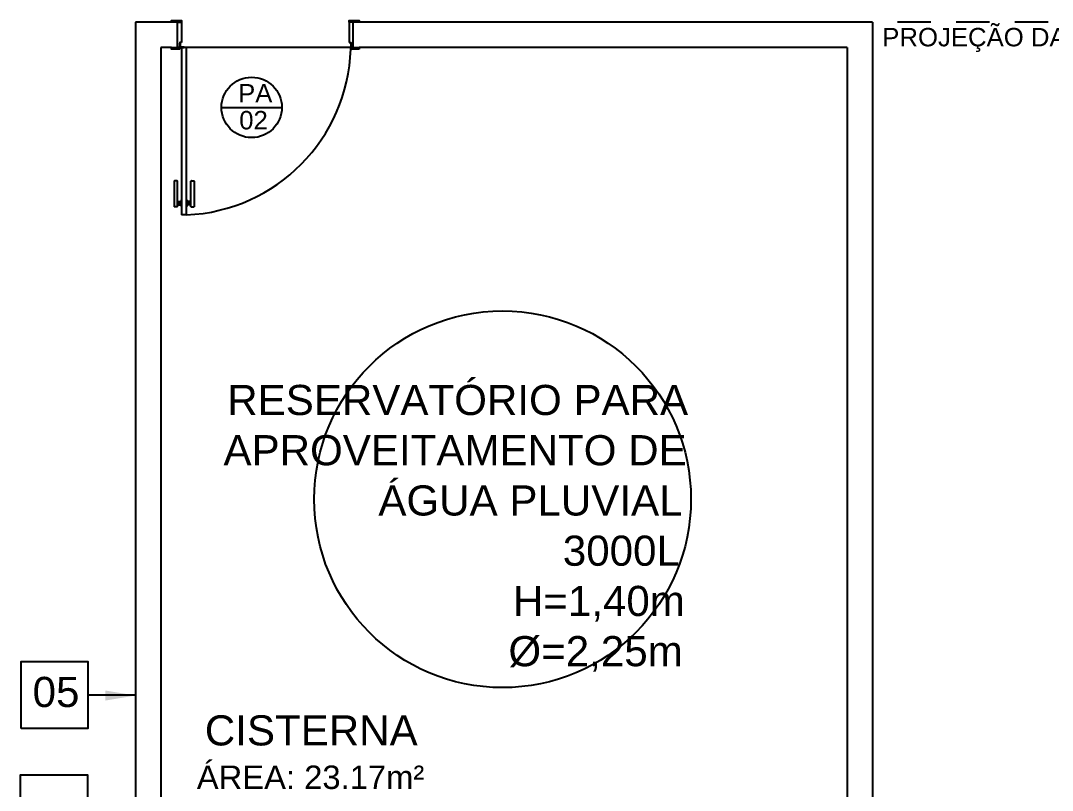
# Model space of a CAD drawing. Header units: millimetres. Extents: x 2125 to 3408, y 1171 to 1686.
# Drawn here: x 2895.56 to 2901.72, y 1476.84 to 1481.44 of the extents above; entities that cross this region are included whole.
import ezdxf

# ---------------------------------------------------------------- set-up
doc = ezdxf.new("R2010")
doc.units = ezdxf.units.MM
doc.linetypes.add('CONTORNO_QUADRO_T', pattern=[0.35, 0.2, -0.15])
for name, color, linetype in [('ESQUADRIAS', 7, 'Continuous'), ('Esquadrias portas', 7, 'Continuous'), ('LAYOUT', 7, 'Continuous'), ('Layout_Equipamentos', 7, 'Continuous'), ('PAREDE', 4, 'Continuous'), ('soleira piso', 7, 'Continuous'), ('TEXTO01', 7, 'Continuous'), ('TEXTO02', 3, 'Continuous'), ('TEXTO03', 2, 'Continuous')]:
    doc.layers.add(name, color=color, linetype=linetype)
doc.styles.get("Standard").update_dxf_attribs({"font": 'arial.ttf'})
doc.styles.add('TEXTO1', font='swissko.ttf', dxfattribs={"width": 0.6, "height": 0.1})

# ---------------------------------------------------------------- blocks, each defined once
blk = doc.blocks.new('new block2')
at = {"layer": 'ESQUADRIAS', "color": 3, "linetype": 'Continuous'}
for p, q in [((-0.135, 0.9598), (-0.135, 1.1115)), ((-0.115, 1.1115), (-0.115, 0.9598)), ((-0.092, 1.07), (-0.092, 1.11)), ((-0.058, 1.07), (-0.058, 1.11)), ((-0.035, 1.1115), (-0.035, 0.9598)), ((-0.015, 0.9598), (-0.015, 1.1115)), ((-0.1185, 0.9568), (-0.1325, 0.9568)), ((-0.0315, 0.9568), (-0.0175, 0.9568))]:
    blk.add_line(p, q, dxfattribs=at)
at = {"layer": 'ESQUADRIAS', "color": 3}
for p, q in [((-0.115, 1.1115), (-0.135, 1.1115)), ((-0.092, 1.11), (-0.09, 1.11)), ((-0.058, 1.11), (-0.06, 1.11)), ((-0.035, 1.1115), (-0.015, 1.1115)), ((-0.115, 1.1), (-0.092, 1.1)), ((-0.115, 1.09), (-0.092, 1.09)), ((-0.115, 1.08), (-0.092, 1.08)), ((-0.092, 1.07), (-0.09, 1.07)), ((-0.058, 1.07), (-0.06, 1.07)), ((-0.035, 1.1), (-0.058, 1.1)), ((-0.035, 1.09), (-0.058, 1.09)), ((-0.035, 1.08), (-0.058, 1.08))]:
    blk.add_line(p, q, dxfattribs=at)
at = {"layer": 'ESQUADRIAS', "color": 2}
for p, q in [((-0.09, 1.16), (-0.09, 0.16)), ((-0.09, 1.16), (-0.06, 1.16)), ((-0.06, 0.16), (-0.06, 1.16)), ((-0.09, 0.16), (-0.06, 0.16))]:
    blk.add_line(p, q, dxfattribs=at)
at = {"layer": 'ESQUADRIAS'}
for p, q in [((-0.0665, 0.1585), (-0.0635, 0.1585)), ((-0.0515, 0.1435), (-0.0515, 0.1465))]:
    blk.add_line(p, q, dxfattribs=at)
at = {"layer": 'ESQUADRIAS', "color": 3}
for points in [[(-1.12, 0.17), (-1.07, 0.17), (-1.07, 0.16), (-1.12, 0.16)], [(-0.05, 0.17), (0, 0.17), (0, 0.16), (-0.05, 0.16)], [(-1.12, 0.01), (-1.06, 0.01), (-1.06, 0), (-1.12, 0)], [(-0.06, 0.01), (-0.035, 0.01), (0, 0.01), (0, 0), (-0.06, 0)]]:
    blk.add_lwpolyline(points, close=True, dxfattribs=at)
at = {"layer": 'ESQUADRIAS', "color": 2}
for points in [[(-1.06, 0.13), (-1.07, 0.13), (-1.07, 0.16), (-1.085, 0.16), (-1.085, 0.01), (-1.06, 0.01)], [(-0.06, 0.13), (-0.05, 0.13), (-0.05, 0.16), (-0.035, 0.16), (-0.035, 0.01), (-0.06, 0.01)]]:
    blk.add_lwpolyline(points, close=True, dxfattribs=at)
at = {"layer": 'ESQUADRIAS', "color": 1}
for points in [[(-0.0545, 0.159, -0.236068), (-0.0525, 0.16), (-0.055, 0.16), (-0.075, 0.16), (-0.075, 0.159)], [(-0.051, 0.1555, 0.236068), (-0.05, 0.1575), (-0.05, 0.155), (-0.05, 0.135), (-0.051, 0.135)]]:
    blk.add_lwpolyline(points, format="xyb", close=True, dxfattribs=at)
at = {"layer": 'ESQUADRIAS'}
for points in [[(-0.0675, 0.1577), (-0.0665, 0.1585), (-0.0665, 0.159)], [(-0.0654, 0.1577), (-0.0654, 0.1575), (-0.0675, 0.1575), (-0.0675, 0.1577), (-0.0625, 0.1577), (-0.0625, 0.1575), (-0.0646, 0.1575), (-0.0646, 0.1577)], [(-0.0625, 0.1577), (-0.0635, 0.1585), (-0.0635, 0.159)], [(-0.0523, 0.1446), (-0.0525, 0.1446), (-0.0525, 0.1425), (-0.0523, 0.1425), (-0.0523, 0.1475), (-0.0525, 0.1475), (-0.0525, 0.1454), (-0.0523, 0.1454)], [(-0.0523, 0.1475), (-0.0515, 0.1465), (-0.051, 0.1465)], [(-0.0523, 0.1425), (-0.0515, 0.1435), (-0.051, 0.1435)]]:
    blk.add_lwpolyline(points, dxfattribs=at)
at = {"layer": 'ESQUADRIAS', "color": 1}
blk.add_circle((-0.0525, 0.1575), 0.0025, dxfattribs=at)
at = {"layer": 'ESQUADRIAS', "color": 3, "linetype": 'Continuous'}
for centre, start, end in [((-0.132, 0.9598), 180, 260.53768), ((-0.118, 0.9598), 260.53768, 360), ((-0.032, 0.9598), 180, 279.46232), ((-0.018, 0.9598), 279.46232, 0)]:
    blk.add_arc(centre, 0.003, start, end, dxfattribs=at)
at = {"layer": 'Esquadrias portas'}
blk.add_arc((-0.0469, 0.1373), 1.0236, 92.41211, 178.17437, dxfattribs=at)

msp = doc.modelspace()

# ---------------------------------------------------------------- linework, layer by layer
msp.add_line((2895.9626, 1477.4135), (2896.2445, 1477.4135))
for points in [[(2895.5626, 1477.2135), (2895.5626, 1477.6135), (2895.9626, 1477.6135), (2895.9626, 1477.2135)], [(2895.5603, 1476.5367), (2895.5603, 1476.9367), (2895.9603, 1476.9367), (2895.9603, 1476.5367)]]:
    msp.add_lwpolyline(points, close=True)
at = {"layer": 'LAYOUT'}
msp.add_solid([(2896.0667, 1477.4403), (2896.2467, 1477.4103), (2896.0667, 1477.3803)], dxfattribs=at)
at = {"layer": 'Layout_Equipamentos'}
msp.add_circle((2898.4385, 1478.5825), 1.125, dxfattribs=at)
at = {"layer": 'PAREDE'}
for p, q in [((2896.2467, 1481.4312), (2896.2467, 1471.8312)), ((2896.4617, 1481.4312), (2896.2467, 1481.4312)), ((2900.6467, 1481.4312), (2897.5817, 1481.4312)), ((2900.6467, 1481.4312), (2900.6467, 1475.6312)), ((2896.3967, 1481.2812), (2896.3967, 1475.6312)), ((2896.4617, 1481.2812), (2896.3967, 1481.2812)), ((2900.4967, 1481.2812), (2897.5817, 1481.2812)), ((2900.4967, 1481.2812), (2900.4967, 1475.6312)), ((2900.6467, 1481.2812), (2900.6467, 1475.6312))]:
    msp.add_line(p, q, dxfattribs=at)
at = {"layer": 'soleira piso'}
msp.add_line((2897.5317, 1481.2812), (2896.5517, 1481.2812), dxfattribs=at)
at = {"layer": 'TEXTO01', "linetype": 'CONTORNO_QUADRO_T'}
msp.add_line((2907.6467, 1481.4312), (2900.6467, 1481.4312), dxfattribs=at)
at = {"layer": 'TEXTO01'}
msp.add_line((2896.7596, 1480.9229), (2897.1204, 1480.9229), dxfattribs=at)
msp.add_circle((2896.94, 1480.9229), 0.1804, dxfattribs=at)

# ---------------------------------------------------------------- block references
at = {"layer": 'TEXTO01', "rotation": 180}
msp.add_blockref('new block2', (2896.4617, 1481.4412), dxfattribs=at)

# ---------------------------------------------------------------- texts
at = {"layer": 'TEXTO01', "ltscale": 0.0001, "attachment_point": 1, "style": 'TEXTO1'}
for s, insert, char_height, width in [('{\\fSansSerif|b0|i0|c2|p2;\\W1;PROJEÇÃO DA COBERTURA}', (2900.7057, 1481.3976), 0.11, 2.120443), ('{\\fSansSerif|b0|i0|c2|p2;\\W1;PA}', (2896.8589, 1481.0624), 0.11, 0.330365), ('{\\fSansSerif|b0|i0|c2|p2;\\W1;02}', (2896.8657, 1480.9017), 0.11, 0.330365), ('\\pi0.91626;{\\fSansSerif|b0|i0|c2|p2;\\H1.5x;\\W1;\\C2;RESERVATÓRIO PARA\\P\\pi0.89378;APROVEITAMENTO DE\\P\\pi1.8187;ÁGUA PLUVIAL\\P\\pi2.9202;3000L\\P\\pi2.6219;H=1,40m\\P\\pi2.5954;Ø=2,25m}', (2895.878, 1479.2656), 0.12, 3.924602)]:
    msp.add_mtext(s, dxfattribs=dict(at, insert=insert, char_height=char_height, width=width))
at = {"layer": 'TEXTO02', "ltscale": 0.0001, "insert": (2895.6318, 1477.5217), "char_height": 0.18, "attachment_point": 1}
msp.add_mtext('05', dxfattribs=at)
at = {"layer": 'TEXTO03', "ltscale": 0.0001, "insert": (2895.4804, 1477.2922), "char_height": 0.12, "width": 3.592802, "attachment_point": 1, "style": 'TEXTO1'}
msp.add_mtext('\\pi1.1799;{\\fSansSerif|b0|i0|c2|p2;\\H1.5x;\\W1;\\C2;CISTERNA\\P\\pi1.132;\\H0.77777x;\\C3;ÁREA: 23.17m²}', dxfattribs=at)

doc.saveas('drawing.dxf')
